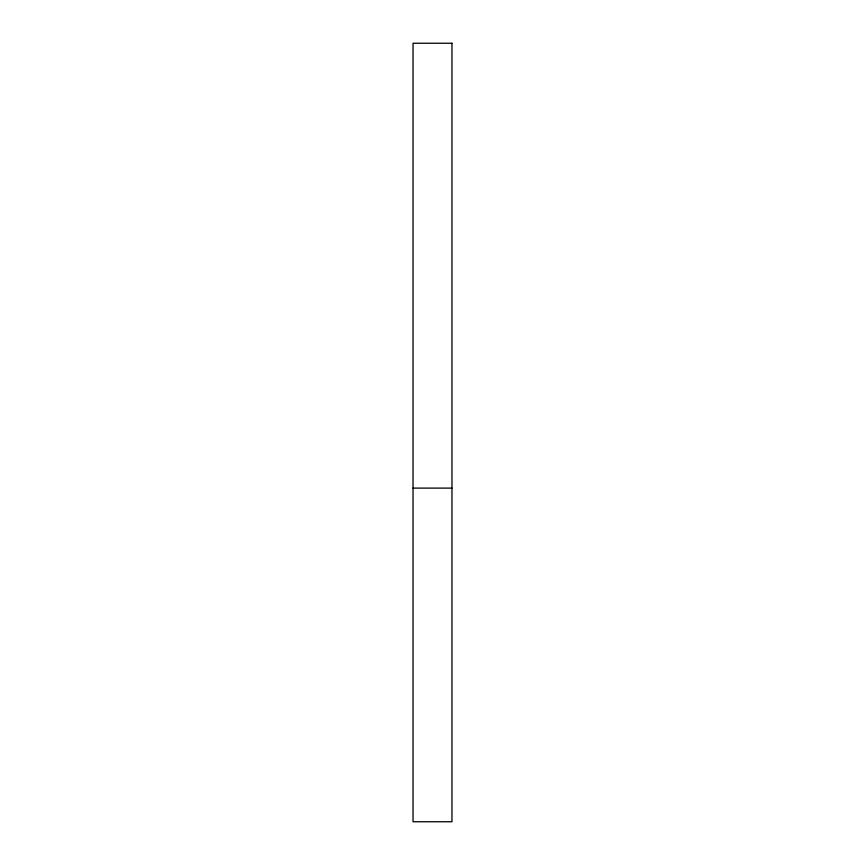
<?xml version="1.0" encoding="UTF-8"?>
<svg xmlns="http://www.w3.org/2000/svg" width="865" height="865" viewBox="0 0 865 865"><rect width="100%" height="100%" fill="white"/><g stroke="black" fill="none" stroke-linecap="round" stroke-linejoin="round"><path stroke-width="1.3" d="M413.038 488.109L451.963 488.109M451.963 43.25L413.038 43.25L413.038 821.75L451.963 821.75L451.963 43.25"/></g></svg>
